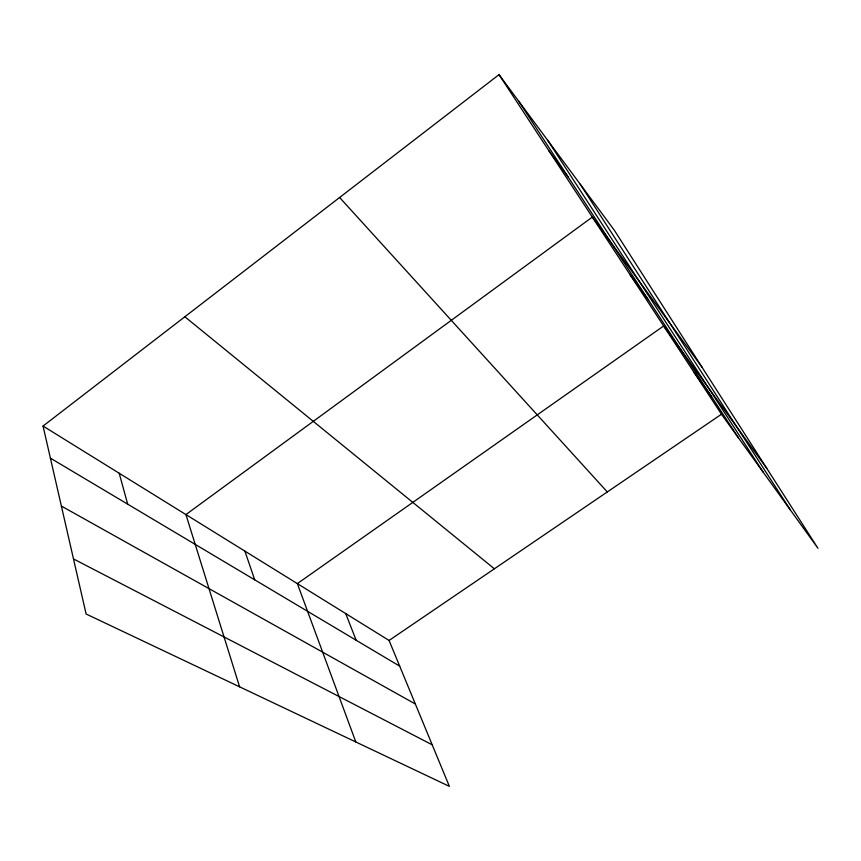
<?xml version="1.0" encoding="UTF-8"?>
<svg xmlns="http://www.w3.org/2000/svg" width="861" height="861" viewBox="0 0 861 861"><rect width="100%" height="100%" fill="white"/><g stroke="black" fill="none" stroke-linecap="round" stroke-linejoin="round"><path stroke-width="1.29" d="M43.05 426.055L389.086 640.455L449.367 786.362L86.111 614.001L43.05 426.055L499.025 74.638L614.248 230.145L817.95 548.274L721.464 414.249L499.025 74.638M389.086 640.455L721.464 414.249M73.497 558.94L432.2 744.808M61.379 506.074L415.336 703.986M50.401 458.138L399.719 666.188M184.846 316.773L494.375 568.798M339.611 197.492L607.296 491.943M549.017 150.955L568.217 177.086M701.995 367.173L592.325 217.09L185.933 514.577L239.584 686.82M630.22 274.939L648.624 300.241M766.796 468.384L663.648 325.985L297.346 583.607L355.819 741.978M694.203 372.641L711.638 396.792M518.494 100.909L738.394 437.775M547.736 140.375L763.341 472.42M580.206 184.189L790.355 509.949M345.681 613.559L356.163 640.24M244.879 551.105L254.727 579.83M119.205 473.238L127.686 504.169"/></g></svg>
